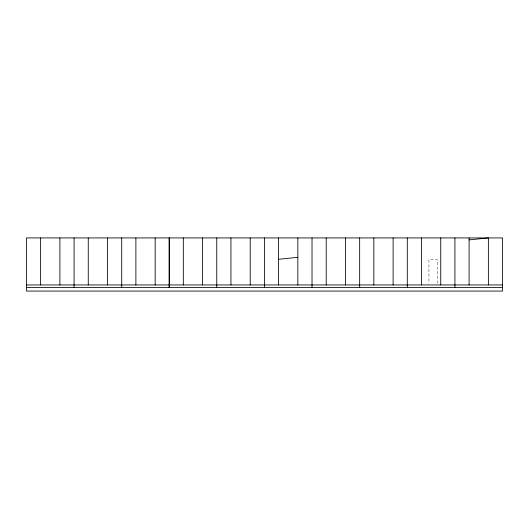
<?xml version="1.0" encoding="UTF-8"?>
<svg xmlns="http://www.w3.org/2000/svg" width="529" height="529" viewBox="0 0 529 529"><rect width="100%" height="100%" fill="white"/><g stroke="black" fill="none" stroke-linecap="round" stroke-linejoin="round"><path stroke-width="0.4" stroke-dasharray="2.65 1.98" d="M437.457 283.326L437.457 259.699L428.933 259.699L428.933 283.326"/><path stroke-width="0.79" d="M278.571 259.289L297.847 257.325M469.097 239.888L488.373 237.931L488.373 284.959M26.45 284.959L502.55 284.959M502.55 287.459L26.45 287.459L26.45 237.931L502.55 237.931L502.55 291.069L26.523 291.069L26.523 287.459M469.097 237.931L469.097 284.959M454.92 237.931L454.92 287.459M440.743 237.931L440.743 284.959M421.468 237.931L421.468 284.959M407.29 237.931L407.29 287.459M393.113 237.931L393.113 284.959M373.838 237.931L373.838 284.959M359.66 237.931L359.66 287.459M345.477 237.931L345.477 284.959M326.208 237.931L326.208 284.959M312.024 237.931L312.024 287.459M297.847 237.931L297.847 284.959M278.571 237.931L278.571 284.959M264.394 237.931L264.394 287.459M250.217 237.931L250.217 284.959M230.942 237.931L230.942 284.959M216.764 237.931L216.764 287.459M202.587 237.931L202.587 284.959M183.312 237.931L183.312 284.959M169.34 237.931L169.34 287.459M169.135 237.931L169.135 287.459M155.162 237.931L155.162 284.959M135.887 237.931L135.887 284.959M121.71 237.931L121.71 287.459M107.532 237.931L107.532 284.959M88.257 237.931L88.257 284.959M74.08 237.931L74.08 287.459M59.903 237.931L59.903 284.959M40.627 237.931L40.627 284.959"/></g></svg>
